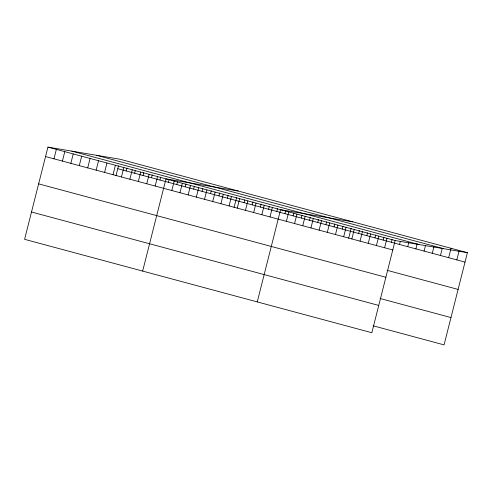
<?xml version="1.0" encoding="UTF-8"?>
<svg xmlns="http://www.w3.org/2000/svg" width="492" height="492" viewBox="0 0 492 492"><rect width="100%" height="100%" fill="white"/><g stroke="black" fill="none" stroke-linecap="round" stroke-linejoin="round"><path stroke-width="0.74" d="M467.4 252.679L120.159 159.267L47.933 147.12L24.6 239.321L371.841 332.733L395.168 240.533L467.4 252.679L444.067 344.88L373.133 325.796M53.979 158.811L56.365 149.39M62.41 161.081L64.796 151.653M70.842 163.35L73.228 153.922M79.28 165.62L81.666 156.192M87.711 167.889L90.097 158.461M96.143 170.158L98.529 160.73M104.575 172.428L106.961 163M113.012 174.697L115.392 165.269M116.001 175.693L118.51 165.792M121.444 176.96L123.83 167.538M126.21 170.958L126.942 168.061M129.876 179.229L132.262 169.802M134.642 173.227L135.374 170.33M138.307 181.499L140.694 172.071M143.074 175.496L143.805 172.594M146.739 183.768L149.125 174.34M151.505 177.766L152.243 174.863M155.177 186.037L157.557 176.61M159.943 180.035L160.675 177.132M142.662 271.086L165.995 178.879L238.22 191.025M168.375 182.304L169.107 179.402M171.794 190.509L174.18 181.081M176.806 184.574L177.538 181.671M179.98 192.71L182.36 183.282M185.238 186.837L185.976 183.94M188.159 194.912L190.545 185.484M193.67 189.106L194.408 186.21M196.345 197.114L198.731 187.686M202.107 191.376L202.839 188.479M204.531 199.315L206.917 189.887M210.539 193.645L211.271 190.742M212.716 201.517L215.102 192.089M218.971 195.914L219.703 193.012M220.902 203.719L223.288 194.291M227.402 198.184L228.14 195.281M229.088 205.92L231.474 196.493M234.063 207.458L236.572 197.55M237.273 208.122L239.659 198.694M244.02 202.655L244.758 199.752M245.459 210.324L247.845 200.896M252.205 204.857L252.943 201.954M253.644 212.526L256.024 203.098M260.391 207.058L261.123 204.155M261.824 214.727L264.21 205.299M268.577 209.26L269.308 206.357M270.01 216.929L272.396 207.501M276.762 211.462L277.494 208.559M257.248 301.91L280.581 209.703L352.813 221.849M284.948 213.663L285.68 210.76M286.381 221.332L288.767 211.904M293.134 215.865L293.865 212.962M294.567 223.534L296.953 214.106M301.313 218.067L302.051 215.164M302.752 225.736L305.138 216.308M309.499 220.268L310.237 217.366M310.938 227.937L313.324 218.51M317.684 222.47L318.422 219.567M319.123 230.139L321.504 220.717M325.87 224.672L326.602 221.769M327.303 232.341L329.689 222.919M334.056 226.873L334.788 223.971M335.489 234.543L337.875 225.121M342.241 229.075L342.973 226.172M343.674 236.744L346.061 227.322M348.656 238.282L351.159 228.374M351.86 238.946L354.246 229.524M358.613 233.479L359.344 230.576M360.046 241.154L362.432 231.726M366.798 235.68L367.53 232.778M368.231 243.355L370.617 233.928M374.978 237.882L375.716 234.979M376.417 245.557L378.803 236.129M383.163 240.084L383.901 237.187M384.603 247.759L386.989 238.331M391.349 242.285L392.087 239.389M399.535 244.487L400.267 241.59M407.72 246.689L408.821 242.341M415.906 248.891L417.191 243.817M424.092 251.092L425.555 245.293M432.277 253.294L433.926 246.769M440.457 255.496L442.296 248.245M448.642 257.697L451.029 248.275M456.828 259.899L459.03 251.197M96.327 155.257L443.563 248.669M71.764 151.124L419.006 244.536M47.933 147.12L395.168 240.533M117.772 168.688L465.014 262.101M45.547 156.548L392.788 249.961M387.167 270.336L458.101 289.419M38.634 183.86L385.876 277.273M380.045 298.484L450.979 317.568M31.513 212.009L378.754 305.421"/></g></svg>
